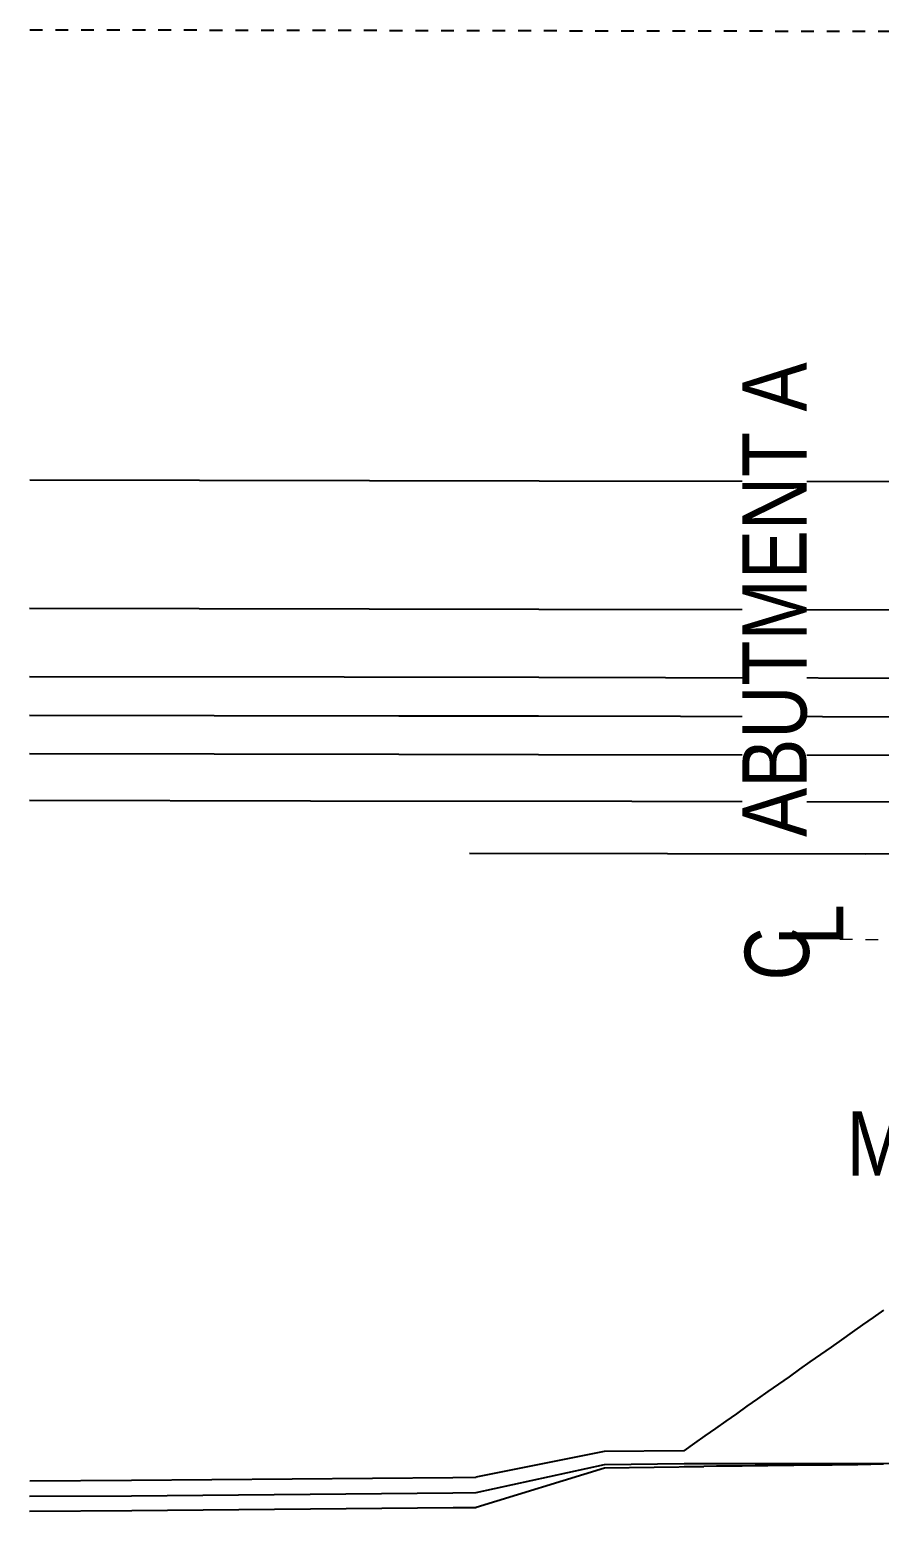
# Model space of a CAD drawing. Header units: metres. Extents: x -1160 to -900, y 3 to 561.
# Drawn here: x -1148.98 to -1142.37, y 504.23 to 515.75 of the extents above; entities that cross this region are included whole.
import ezdxf

# ---------------------------------------------------------------- set-up
doc = ezdxf.new("R2010")
doc.units = ezdxf.units.M
doc.linetypes.add('IMPORT-LNMK-LineCont _3_', pattern=[0.004, 0.001, -0.003])
doc.linetypes.add('JacobsGridLine', pattern=[0.0145, 0.01, -0.001, 0.0025, -0.001])
for name, color, linetype, lineweight in [('A-ANNO-NOTE', 7, 'Continuous', 9), ('G-ANNO-TEXT', 7, 'Continuous', 9), ('S-GRID', 7, 'Continuous', 9)]:
    doc.layers.add(name, color=color, linetype=linetype, lineweight=lineweight)
doc.styles.add('Arial Narrow', font='ARIALN.TTF', dxfattribs={"height": 0.5})
doc.styles.add('Arial Narrow_1', font='ARIALN.TTF', dxfattribs={"height": 0.0025})

# ---------------------------------------------------------------- blocks, each defined once
blk = doc.blocks.new('T2DPAA-T2D-C3S-RW-M2D-100010_dwg-40802999-DRG-2873033 - CONSTRUCTION SEQUENCE STAGE A6')
at = {"color": 254, "linetype": 'IMPORT-LNMK-LineCont _3_', "lineweight": 25, "true_color": 0xd0d0d0, "flags": 128}
blk.add_lwpolyline([(19.443, -588.096), (20.455, -591.933), (21.535, -596.023)], dxfattribs=at)
at = {"color": 254, "lineweight": 25, "true_color": 0xd0d0d0, "flags": 128}
for points in [[(16.06, -588.995), (17.071, -592.826), (17.996, -596.333)], [(16.986, -596.421), (16.104, -593.081), (15.094, -589.251)], [(14.582, -589.387), (15.207, -591.754), (15.593, -593.216), (15.845, -594.171), (16.451, -596.468)], [(14.003, -589.541), (14.735, -592.318), (15.012, -593.369), (15.844, -596.521)], [(14.292, -589.464), (15.025, -592.241), (15.303, -593.292), (16.147, -596.495)], [(15.387, -596.22), (14.845, -594.164), (14.207, -591.747), (13.65, -589.635)], [(9.228, -594.405), (9.18, -594.231), (8.516, -591.821), (8.308, -591.055)], [(9.339, -594.375), (9.291, -594.201), (8.627, -591.791), (8.419, -591.025)], [(9.455, -594.343), (9.406, -594.169), (8.743, -591.759), (8.535, -590.995)], [(15.066, -596.577), (14.917, -596.027), (14.131, -593.048)], [(9.342, -594.374), (9.808, -595.282), (9.975, -595.879), (10.257, -596.934), (10.607, -598.234)], [(11.527, -597.073), (11.45, -597.009), (11.373, -596.945), (11.297, -596.88), (11.22, -596.816), (11.144, -596.752), (11.067, -596.688), (10.99, -596.623), (10.914, -596.559), (10.837, -596.495), (10.761, -596.431), (10.684, -596.366), (10.607, -596.302), (10.531, -596.238), (10.454, -596.173), (10.378, -596.109), (10.301, -596.045), (10.224, -595.981), (10.148, -595.916), (10.071, -595.852), (9.905, -595.255), (9.457, -594.342)], [(9.231, -594.405), (9.784, -595.289), (9.992, -596.033)], [(10.368, -597.381), (10.341, -597.285), (10.314, -597.189), (10.287, -597.092), (10.26, -596.996), (10.244, -596.938), (10.233, -596.9), (10.207, -596.803), (10.18, -596.707), (10.153, -596.611), (10.126, -596.514), (10.099, -596.418), (10.072, -596.322), (10.045, -596.225), (10.019, -596.129), (9.992, -596.033), (9.965, -595.936), (9.951, -595.886)]]:
    blk.add_lwpolyline(points, dxfattribs=at)
blk = doc.blocks.new('T2DPAA-T2D-PWC-RW-M2D-100010_RoadDesign_rvt-1-DRG-2873033 - CONSTRUCTION SEQUENCE STAGE A6')
at = {"color": 7, "lineweight": 18, "true_color": 0xededed, "rotation": 75.11694444444437}
blk.add_blockref('T2DPAA-T2D-C3S-RW-M2D-100010_dwg-40802999-DRG-2873033 - CONSTRUCTION SEQUENCE STAGE A6', (-1722.337, 648.01), dxfattribs=at)
blk = doc.blocks.new('CS_Annot_Centreline Symbol1 - CS_Annot_Centreline Symbol-7988197-DRG-2873033 - CONSTRUCTION SEQUENCE STAGE A6')
at = {"layer": 'A-ANNO-NOTE', "char_height": 0.0025, "attachment_point": 1, "rotation": 180, "style": 'Arial Narrow_1'}
for s, insert, width in [('L', (0.001147, -0.003292), 0.00192405), ('C  ', (0.002519, -0.004626), 0.00440928)]:
    blk.add_mtext(s, dxfattribs=dict(at, insert=insert, width=width))

msp = doc.modelspace()

# ---------------------------------------------------------------- linework, layer by layer
at = {"layer": 'S-GRID', "linetype": 'JacobsGridLine', "lineweight": 18}
msp.add_line((-1142.675, 508.677), (-1100.753, 508.598), dxfattribs=at)

# ---------------------------------------------------------------- block references
at = {"lineweight": 5}
msp.add_blockref('T2DPAA-T2D-PWC-RW-M2D-100010_RoadDesign_rvt-1-DRG-2873033 - CONSTRUCTION SEQUENCE STAGE A6', (0, 0), dxfattribs=at)
at = {"layer": 'A-ANNO-NOTE', "xscale": 200, "yscale": 200, "zscale": 200, "rotation": 269.9999999999306}
msp.add_blockref('CS_Annot_Centreline Symbol1 - CS_Annot_Centreline Symbol-7988197-DRG-2873033 - CONSTRUCTION SEQUENCE STAGE A6', (-1142.489, 508.86), dxfattribs=at)

# ---------------------------------------------------------------- next in the draw order: texts
at = {"layer": 'A-ANNO-NOTE', "insert": (-1143.433, 509.473), "char_height": 0.5, "attachment_point": 1, "rotation": 90, "style": 'Arial Narrow', "bg_fill": 3, "box_fill_scale": 1, "bg_fill_color": 256, "bg_fill_true_color": 13158600, "bg_fill_transparency": 0}
msp.add_mtext('ABUTMENT A', dxfattribs=at)
at = {"layer": 'G-ANNO-TEXT', "insert": (-1142.622, 507.339), "char_height": 0.5, "attachment_point": 1, "style": 'Arial Narrow', "bg_fill": 3, "box_fill_scale": 1, "bg_fill_color": 256, "bg_fill_true_color": 13158600, "bg_fill_transparency": 0}
msp.add_mtext('MJ', dxfattribs=at)

doc.saveas('drawing.dxf')
